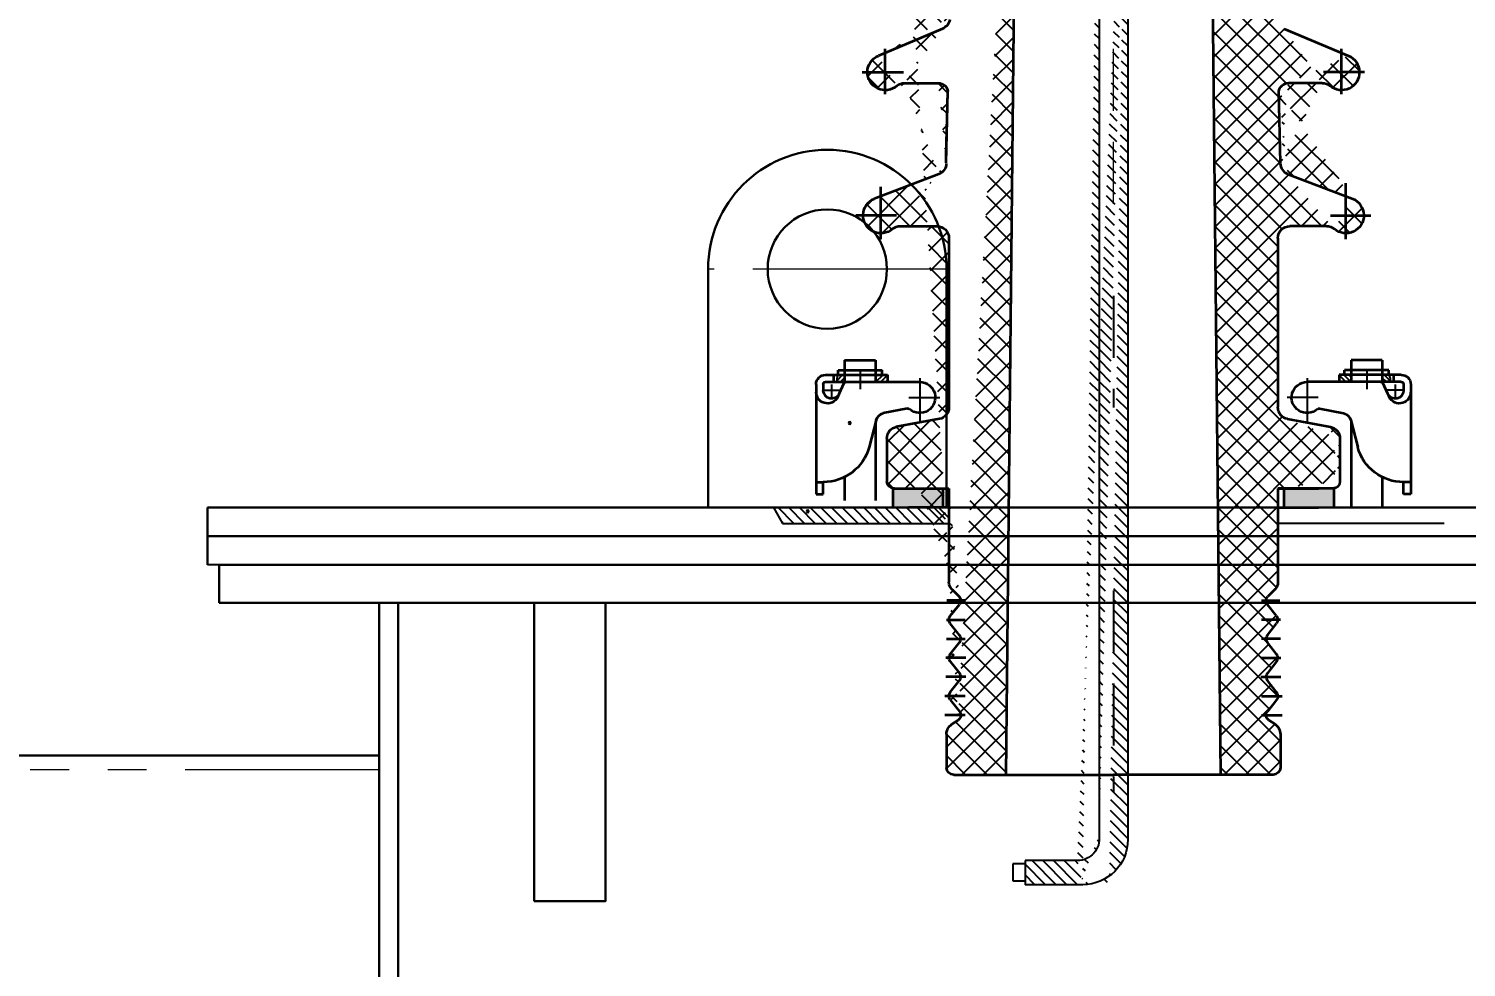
# Model space of a CAD drawing. Header units: millimetres. Extents: x 36873 to 51119, y -3533 to 6541.
# Drawn here: x 40058 to 40661, y 4480 to 4874 of the extents above; entities that cross this region are included whole.
import ezdxf

# ---------------------------------------------------------------- set-up
doc = ezdxf.new("R2010")
doc.units = ezdxf.units.MM
doc.header["$LTSCALE"] = 13
for name, pattern in [('4 点画线', [9, 6.25, -1.25, 0.25, -1.25]), ('CENTER', [50.800000000000004, 31.75, -6.35, 6.35, -6.35]), ('CENTER2', [1.125, 0.75, -0.125, 0.125, -0.125]), ('EB_DASHDOT', [39, 30, -3, 3, -3]), ('JIS_02_2.0', [3, 2, -1]), ('PTHANTOM2', [1.25, 0.625, -0.125, 0.125, -0.125, 0.125, -0.125])]:
    doc.linetypes.add(name, pattern=pattern)
doc.layers.get('0').update_dxf_attribs({"color": 1, "linetype": 'CENTER'})
for name, color, linetype, lineweight in [('CAXA0', 7, 'Continuous', 70), ('CAXA1', 1, 'EB_DASHDOT', 25), ('标注、文本', 3, 'Continuous', 25)]:
    doc.layers.add(name, color=color, linetype=linetype, lineweight=lineweight)
doc.layers.add('标注层', color=210, linetype='Continuous')
doc.styles.get("Standard").update_dxf_attribs({"font": 'gbenor.shx', "bigfont": 'gbcbig.shx'})
doc.dimstyles.new('丁晓菲', dxfattribs={"dimscale": 15, "dimtxt": 3.5, "dimasz": 2.5, "dimexe": 1.5, "dimexo": 0, "dimgap": 0.5, "dimtad": 1, "dimtoh": 1, "dimtxsty": 'Standard', "dimcen": 2.5, "dimclrd": 3, "dimclre": 3, "dimclrt": 2, "dimadec": 0, "dimazin": 0, "dimtfac": 1, "dimtmove": 0, "dimatfit": 2, "dimfxl": 1.5, "dimarcsym": 0})

# ---------------------------------------------------------------- blocks, each defined once
blk = doc.blocks.new('A$C540a756a')
at = {"layer": '标注、文本', "color": 1, "linetype": '4 点画线', "lineweight": 20}
blk.add_line((50.00000000005093, 100.0000000000582), (-49.99999999999272, 100.0000000000291), dxfattribs=at)
at = {"layer": '标注、文本', "color": 0, "linetype": 'CENTER2', "ltscale": 38.86987341633078}
blk.add_line((-50.00000000002183, 1.455191522836685e-10), (50.00000000002183, -1.455191522836685e-10), dxfattribs=at)
at = {"layer": '标注层', "color": 4, "lineweight": 30, "ltscale": 38.86987341633078}
for p, q in [((-49.99999999980355, 100.0001196625526), (-50.00000000002183, 1.455191522836685e-10)), ((50.00000000002183, 2.91038304567337e-11), (50.00000000031287, 100.0000000000582))]:
    blk.add_line(p, q, dxfattribs=at)
blk.add_circle((2.182787284255028e-11, 100.0000000000291), 25, dxfattribs=at)
blk.add_arc((2.182787284255028e-11, 100.0000000000582), 49.9999999999709, 0, 180, dxfattribs=at)
blk = doc.blocks.new('*D1159')
at = {"layer": 'Defpoints', "color": 0}
for p in [(41368.23429506067, 4967.866266688558), (39354.23429506048, 4626.005938227065), (41368.23429506067, 4603.005938227347)]:
    blk.add_point(p, dxfattribs=at)
at = {"layer": '标注、文本', "color": 3, "lineweight": -2}
for p, q in [((39354.23429506048, 4626.005938227065), (39354.23429506048, 4990.366266688558)), ((41368.23429506067, 4603.005938227347), (41368.23429506067, 4990.366266688558)), ((39391.73429506048, 4967.866266688558), (41330.73429506067, 4967.866266688558))]:
    blk.add_line(p, q, dxfattribs=at)
at = {"layer": '标注、文本', "color": 3}
for points in [[(39391.73429506048, 4974.116266688558), (39391.73429506048, 4961.616266688558), (39354.23429506048, 4967.866266688558)], [(41330.73429506067, 4974.116266688558), (41330.73429506067, 4961.616266688558), (41368.23429506067, 4967.866266688558)]]:
    blk.add_solid(points, dxfattribs=at)
at = {"layer": '标注、文本', "color": 2, "insert": (40361.23429506057, 5001.616266688558), "char_height": 52.5, "attachment_point": 5, "bg_fill": 3, "box_fill_scale": 1.1, "bg_fill_color": 256, "bg_fill_true_color": 13158600, "bg_fill_transparency": 0}
blk.add_mtext('2014', dxfattribs=at)
blk = doc.blocks.new('CAXBLOCK6')
at = {"layer": 'CAXA0', "color": 0, "linetype": 'Continuous', "lineweight": 25}
for p, q in [((-41.98596394973987, 95.89985838163689), (-39.66209277257442, 98.22372955880235)), ((-40.54077242900497, 95.22372955881215), (-38.78157660142682, 96.9829253863903)), ((-25.78157660142682, 97.25500332503246), (-24.8128503676471, 98.22372955881218)), ((-25.6915300240875, 95.22372955881214), (-22.69153002408746, 98.22372955881218)), ((-23.57020968052782, 95.22372955881217), (-20.78157660142684, 98.01236263791316)), ((-21.44888933696818, 95.22372955881217), (-20.78157660142684, 95.89104229435351))]:
    blk.add_line(p, q, dxfattribs=at)
blk = doc.blocks.new('A$Cd29922e4')
h = blk.add_hatch()
h.set_pattern_fill('ANSI31', color=256, angle=90, style=0)
h.set_pattern_definition([(135, (1344.446837604512, -1583.050776987264), (-2.245064030267288, -2.245064030267288), [])])
h.paths.add_polyline_path([(0, 69), (0, 142.5679309494735), (6.640202738119115, 138.7592100816037), (6.640202738119115, 69)])
h = blk.add_hatch(color=256)
edge = h.paths.add_edge_path()
edge.add_arc((1.582263526157476, 128.2223704222633), 0.5000000000000113, 0, 360)
h = blk.add_hatch(color=256)
edge = h.paths.add_edge_path()
edge.add_arc((-35.44257500117965, 110.5665277410808), 0.5000000000000113, 0, 360)
h = blk.add_hatch()
h.set_pattern_fill('ANSI37', color=256, scale=2, angle=180, style=0)
h.set_pattern_definition([(135, (372.8419610083802, -528.7037173170247), (4.490128060534576, 4.490128060534577), []), (44.99999999999999, (372.8419610083802, -528.7037173170247), (4.490128060534577, -4.490128060534576), [])])
edge = h.paths.add_edge_path()
edge.add_arc((108.9999999993306, 66.99999999950523), 3.000000000495675, 360, 90, ccw=False)
edge.add_line((111.9999999998254, 45.00000000000728), (111.9999999998254, 66.99999941550777))
edge.add_line((111.9999999998254, 45.00000000000728), (-368.1030708770049, 40.1009676107933))
edge.add_line((89.08333333316114, 65.11807300402143), (90.83834589602338, 67.7638539920008))
edge.add_arc((95.00501256274583, 64.9999999998472), 5.000000000160123, 90.00000000046379, 146.4426902365544, ccw=False)
edge.add_line((95.00501256270945, 70.00000000000728), (108.9999999995343, 70.00000000000728))
edge.add_arc((86.99999999982538, 66.50000000000728), 2.500000000000902, 231.3178277013438, 326.44269805556496, ccw=False)
edge.add_line((80.56249999982538, 68.4515618745063), (85.43749999982538, 64.54843812550826))
edge.add_arc((78.99999999982538, 66.5), 2.500000000000293, 51.31780691419817, 133.6901342143469, ccw=False)
edge.add_line((77.43749999982538, 68.4515618745063), (72.56249947501055, 64.5484377053217))
edge.add_arc((70.99999999982538, 66.50000000000728), 2.500000000000998, 231.3178155774696, 308.6821696936479, ccw=False)
edge.add_line((64.56249999982538, 68.4515618745063), (69.43749999982538, 64.54843812550826))
edge.add_arc((62.99999999982538, 66.5), 2.500000000000068, 51.3178045228546, 128.6822006270677, ccw=False)
edge.add_line((61.43749999982538, 68.4515618745063), (56.56249999982538, 64.54843812550826))
edge.add_arc((54.99999999982538, 66.50000000000728), 2.50000000000118, 231.3177987671374, 308.68217819373933, ccw=False)
edge.add_line((53.43749999982538, 64.54843812550826), (48.56249999982538, 68.4515618745063))
edge.add_arc((46.99999999982538, 66.5), 2.499999999999596, 51.317827187464616, 128.6821923788103, ccw=False)
edge.add_line((45.43749999982538, 68.4515618745063), (40.56249999982538, 64.54843812550826))
edge.add_arc((38.99999999982538, 66.50000000000728), 2.49999999999991, 224.760279210827, 308.68217229866116, ccw=False)
edge.add_line((-8.000000000174623, 69.00000000000728), (31.33333333306655, 69.00000000000728))
edge.add_arc((31.33333333298651, 64.999999999578), 4.00000000042337, 44.76027010717269, 89.99999999874291, ccw=False)
edge.add_line((34.17357001951314, 67.81656804737577), (37.22485207083082, 64.73964497041743))
edge.add_line((-8.000000000174623, 81.45205632918078), (-8.000000000349246, 69))
edge.add_line((-8.000000000174623, 81.45205632918078), (-8.000000000174623, 86))
edge.add_line((-8.000000000174623, 91.99999999990541), (-8.000000000174623, 86))
edge.add_arc((-11.00000000026921, 91.99999999990541), 3.000000000095042, 360, 89.99999999999568, ccw=False)
edge.add_line((-29.00000000009459, 95), (-11.00000000023283, 95))
edge.add_arc((-29.00000000003638, 89.99999999986903), 5.000000000136851, 90, 167.8208770892667, ccw=False)
edge.add_line((-37.14853149677947, 72.94515681214398), (-33.8874641534203, 91.05484318763774))
edge.add_arc((-42.17972236836067, 74.17805608685012), 5.180050405943753, 271.58994424853506, 346.23093284008587, ccw=False)
edge.add_line((-113.0000000003783, 69.00000000000728), (-42.03599564990145, 69.00000000000728))
edge.add_arc((-113.0000000003783, 73.99999999979627), 4.999999999791271, 180.0000000000026, 270.0000000000026, ccw=False)
edge.add_line((-118.0000000001819, 89.37598063427868), (-118.0000000001746, 73.99999999988358))
edge.add_arc((-113.0000515575884, 89.37598063427868), 4.999948442593222, 139.4638227851925, 180.0000000000026, ccw=False)
edge.add_line((-139.7957468163877, 73.20267940871418), (-129.4446158590144, 100.3323683682029))
edge.add_arc((-122.5000000001746, 97.50000000000728), 7.500000000000067, 319.4642321098128, 157.8118607061672, ccw=False)
edge.add_line((-144.5504516776273, 70.09248675586423), (-174.3833864194457, 69.41541533952113))
edge.add_arc((-174.0000000004366, 73.39699980448495), 3.99999999973702, 179.9999999984106, 264.4999509443993, ccw=False)
edge.add_arc((-144.425490721711, 75.09092498729296), 4.999999999393671, 271.4320961854412, 337.81186070601115, ccw=False)
edge.add_line((-178.0000000001746, 87.5592156095081), (-178.0000000001746, 73.39699980459409))
edge.add_arc((-182.5000000001746, 95.68325000000186), 7.499999999999829, 319.46421187198115, 157.167756107877, ccw=False)
edge.add_arc((-173.0000210687285, 87.55921937546373), 4.999978931444957, 139.4640446053953, 180, ccw=False)
edge.add_line((-200.7463914262626, 71.67327528136957), (-189.412336949259, 98.59350736015767))
edge.add_arc((-205.3546160597471, 73.61344685531367), 5.000000000862137, 271.4320961931809, 337.1677561058844, ccw=False)
edge.add_line((-204.6906272462074, 68.65773431885464), (-234.1387565033874, 67.92153108742787))
edge.add_arc((-233.5000000006548, 72.88056225544278), 4.999999999515637, 179.9999999952606, 262.6603321712033, ccw=False)
edge.add_line((-238.5000000001746, 86.7167356548598), (-238.5000000001746, 72.88056225585751))
edge.add_arc((-233.4999466828594, 86.71672591484094), 5.000053317320408, 138.5907726241326, 180.0000000000052, ccw=False)
edge.add_arc((-242.5000000001746, 94.65400000000227), 7.000000000000072, 318.5903406056826, 155.852479386405, ccw=False)
edge.add_line((-261.2114113476127, 70.02827799017541), (-248.8874663835741, 97.51761191520927))
edge.add_arc((-265.7738873355047, 72.07371507222706), 4.999999999672008, 280.2038601967376, 335.8524793876146, ccw=False)
edge.add_line((-264.8881090195428, 67.15279727451707), (-294.5434949079281, 66.46141262730816))
edge.add_arc((-293.5000000004366, 71.35131225566147), 4.999999999733157, 179.9999999987103, 257.9538798664129, ccw=False)
edge.add_line((-298.5000000001746, 85.1875071869581), (-298.5000000001746, 71.35131225577788))
edge.add_arc((-293.5000569417025, 85.18751758877625), 4.999943058478721, 138.589956319164, 180.0000000000052, ccw=False)
edge.add_arc((-302.5000000001746, 93.12475000000268), 7.000000000000118, 318.5904177113951, 155.8524756330329, ccw=False)
edge.add_line((-324.4873537145468, 65.71281615714543), (-356.8035870767344, 64.86056578402349))
edge.add_arc((-325.7738873356284, 70.54446507238026), 4.999999999830101, 284.9103125016581, 335.85247938770726, ccw=False)
edge.add_line((-321.2114113475764, 68.49902799026313), (-308.8874663835741, 95.98836191520968))
edge.add_arc((-355.9999999999491, 67.75093735379778), 3.00000000022367, 180.0000000018021, 254.4628957389213, ccw=False)
edge.add_line((-359.0000000001746, 84.51786380726844), (-359.0000000001673, 67.7509373537032))
edge.add_arc((-353.9999548372944, 84.51786380726844), 5.000045162880497, 140.599746637447, 180, ccw=False)
edge.add_arc((-362.5000000001746, 91.50000000000728), 6.000000000000021, 320.5993977220698, 158.169750816829, ccw=False)
edge.add_line((-408.0000000001746, 25.49999999996362), (-408.0000000001746, 12))
edge.add_line((-408.0000000001746, 12), (-390.5000000001746, 12))
edge.add_line((-390.5000000001746, 12), (-390.5000000001746, 15))
edge.add_line((-390.5000000001746, 15), (-373.0000000001746, 15))
edge.add_line((-373.0000000001746, 15), (-373.0000000001892, 35.10203008430108))
edge.add_arc((-368.0000000002474, 35.10203008430108), 4.999999999936335, 91.1811889123818, 180.0000000000027, ccw=False)
edge.add_arc((-406.0000000001455, 25.49999999997817), 2.000000000029104, 90.00000000021498, 180.0000000002345, ccw=False)
edge.add_line((-406.0000000001528, 27.5), (-402.3833299475154, 27.5))
edge.add_arc((-402.3833299480393, 32.50000000072032), 5.000000000720098, 270.0000000060448, 338.1697508137588, ccw=False)
edge.add_line((-397.7418817742509, 30.64071012090426), (-368.069737808044, 93.731147855171))
for points in [[(-8.000000000174623, 71.5), (-8.000000000174623, 92.5), (0, 92.5), (0, 71.50000000000728)], [(-8.000000000174623, -71.5), (-8.000000000160071, -92.5), (0, -92.5), (0, -71.5)]]:
    blk.add_hatch(color=256).paths.add_polyline_path(points)
h = blk.add_hatch()
h.set_pattern_fill('ANSI31', color=256, angle=90, style=0)
h.set_pattern_definition([(135, (1010.510684268498, -861.9517047508853), (-2.245064030267288, -2.245064030267288), [])])
edge = h.paths.add_edge_path()
edge.add_line((-335.0000000001746, 6.002798393899866), (137.6239704271939, 6.002798393899866))
edge.add_line((-335.0000000001746, -6.00279839389259), (-362.0000000001746, -5.99878412119142))
edge.add_line((-335.0000000001746, 5.997052929335041), (-362.0000000001746, 6.001215878801304))
edge.add_line((-360.0000000001746, 6.000907512177946), (-360.0000000001746, -5.999081474728882))
edge.add_line((157.1464565444039, 1.668020826808061), (157.1464565444039, 13.67361761460779))
edge.add_arc((138.8606502945186, 15.05393203334097), 9.135228363496044, 262.2197057131212, 1.424888497295656e-12)
edge.add_line((-335.0000000001746, -6.00279839389259), (137.6239704271939, -6.00279839389259))
edge.add_arc((139.1603835012793, 12.86574462735007), 18.93099260152124, 265.34483414042, 3.562221243239139e-13)
edge = h.paths.add_edge_path()
edge.add_line((147.99587865801, 15.05393203334097), (147.99587865801, 37.0250409955479))
edge.add_line((147.99587865801, 37.0250409955479), (158.0913761027987, 37.0250409955479))
edge.add_line((158.091376102806, 12.86574462735007), (158.091376102806, 37.02504099554062))
h = blk.add_hatch()
h.set_pattern_fill('ANSI37', color=256, scale=2, angle=180, style=0)
h.set_pattern_definition([(225, (372.8419610083802, 528.703717317032), (4.490128060534576, -4.490128060534577), []), (315, (372.8419610083802, 528.703717317032), (4.490128060534577, 4.490128060534576), [])])
edge = h.paths.add_edge_path()
edge.add_arc((108.9999999993306, -66.99999999949796), 3.000000000495561, 270, 0)
edge.add_line((111.9999999998254, -45), (111.9999999998254, -66.9999994155005))
edge.add_line((111.9999999998254, -45), (-368.1030708770049, -40.10096761078603))
edge.add_line((95.00501256270945, -70), (108.9999999995343, -70))
edge.add_arc((95.00501256274583, -64.99999999983993), 5.000000000159759, 213.5573097633186, 269.999999999583)
edge.add_line((89.08333333316114, -65.11807300401415), (90.83834589605976, -67.7638539919717))
edge.add_arc((86.99999999982538, -66.5), 2.500000000000524, 33.55730194459374, 128.6821722986595)
edge.add_line((80.56249999982538, -68.45156187449902), (85.43749999982538, -64.54843812550098))
edge.add_arc((78.99999999982538, -66.49999999999272), 2.500000000000203, 226.3098657856142, 308.6821930859256)
edge.add_line((77.43749999982538, -68.45156187449902), (72.56249947501783, -64.54843770530715))
edge.add_arc((70.99999999982538, -66.5), 2.500000000000732, 51.317830306426, 128.6821844223374)
edge.add_line((64.56249999982538, -68.45156187449902), (69.43749999982538, -64.54843812550098))
edge.add_arc((62.99999999982538, -66.5), 2.500000000000015, 231.3177993729462, 308.6821954768452)
edge.add_line((61.43749999982538, -68.45156187449902), (56.56249999982538, -64.54843812550098))
edge.add_arc((54.99999999982538, -66.5), 2.500000000001073, 51.31782180615646, 128.6822012332231)
edge.add_line((53.43749999982538, -64.54843812550098), (48.56249999982538, -68.45156187449902))
edge.add_arc((46.99999999982538, -66.5), 2.499999999999791, 231.3178076211581, 308.6821728123783)
edge.add_line((45.43749999982538, -68.45156187449902), (40.56249999982538, -64.5484381254937))
edge.add_arc((38.99999999982538, -66.5), 2.499999999999945, 51.31782770134048, 135.2397207889556)
edge.add_line((34.17357001951314, -67.81656804736849), (37.2248520708381, -64.73964497041015))
edge.add_arc((31.33333333307382, -64.9999999996362), 4.000000000359478, 270, 315.2397298915791)
edge.add_line((-8.000000000174623, -69), (31.33333333307382, -69))
edge.add_line((-8.000000000174623, -86), (-8.000000000174623, -69))
edge.add_line((-8.000000000174623, -83.48896388537833), (-8.000000000174623, -86))
edge.add_line((-8.000000000174623, -91.99999999989814), (-8.000000000174623, -69))
edge.add_arc((-11.00000000026921, -91.99999999989814), 3.000000000095156, 270, 0)
edge.add_line((-29.00000000009459, -95), (-11.00000000022555, -95))
edge.add_arc((-29.00000000003638, -89.99999999986176), 5.000000000136279, 192.1791229106907, 270)
edge.add_line((-37.14853149679402, -72.9451568121367), (-33.88746415341302, -91.05484318763047))
edge.add_arc((-42.03599564983597, -73.99999999979627), 4.99999999979759, 12.17912291028325, 90.00000000083378)
edge.add_line((-113.0000000003783, -69), (-42.03599564990145, -69))
edge.add_arc((-113.0000000003783, -73.999999999789), 4.999999999791157, 90, 180)
edge.add_line((-118.0000000001819, -89.3759806342714), (-118.0000000001746, -73.99999999987631))
edge.add_arc((-113.0000515575884, -89.3759806342714), 4.999948442592824, 180, 220.5361772148302)
edge.add_arc((-122.5000000001746, -97.5), 7.500000000000067, 202.1881392939041, 40.5357678901626)
edge.add_line((-139.7957468163877, -73.2026794087069), (-129.4446158590144, -100.3323683681956))
edge.add_arc((-174.0000000004366, -73.39699980447767), 3.999999999736918, 95.50004905556155, 180.0000000016674)
edge.add_line((-144.5504516776273, -70.09248675585695), (-174.383386419453, -69.41541533951386))
edge.add_arc((-144.425490721711, -75.09092498728569), 4.999999999393522, 22.18813929390403, 88.56790381459679)
edge.add_line((-178.0000000001746, -87.55921560950082), (-178.0000000001746, -73.39699980458681))
edge.add_arc((-182.5000000001746, -95.68324999999459), 7.500000000000038, 202.8322438921974, 40.53578812802802)
edge.add_arc((-173.0000210687285, -87.55921937545645), 4.999978931445185, 180, 220.5359553945977)
edge.add_line((-200.7463914262626, -71.6732752813623), (-189.412336949259, -98.5935073601504))
edge.add_arc((-205.3546160597471, -73.61344685530639), 5.000000000862153, 22.83224389410583, 88.56790380667329)
edge.add_line((-204.6906272462074, -68.65773431884736), (-234.1387565033874, -67.92153108741331))
edge.add_arc((-233.5000000006548, -72.8805622554355), 4.99999999951575, 97.33966782860209, 180.0000000045858)
edge.add_line((-238.5000000001746, -86.71673565485253), (-238.5000000001746, -72.88056225585024))
edge.add_arc((-233.4999466828594, -86.71672591483366), 5.00005331732109, 180, 221.4092273759349)
edge.add_arc((-242.5000000001746, -94.653999999995), 7.000000000000004, 204.1475206138527, 41.4096593939597)
edge.add_line((-261.2114113476127, -70.02827799016814), (-248.8874663835741, -97.517611915202))
edge.add_arc((-265.7738873355047, -72.07371507221978), 4.999999999671812, 24.14752061258865, 79.7961398030685)
edge.add_line((-264.8881090195428, -67.1527972745098), (-294.5434949079281, -66.46141262730089))
edge.add_arc((-293.5000000004366, -71.3513122556542), 4.999999999733109, 102.046120133482, 180.0000000012505)
edge.add_line((-298.5000000001746, -85.18750718695082), (-298.5000000001746, -71.35131225577061))
edge.add_arc((-293.5000569417025, -85.18751758876897), 4.999943058478152, 180, 221.4100436809452)
edge.add_arc((-302.5000000001746, -93.1247499999954), 7.000000000000176, 204.1475243670095, 41.40958228853824)
edge.add_line((-321.2114113475764, -68.49902799025585), (-308.8874663835741, -95.9883619152024))
edge.add_line((-324.4873537145468, -65.71281615713815), (-356.8035870767417, -64.86056578401622))
edge.add_arc((-325.7738873356284, -70.54446507237299), 4.999999999829535, 24.14752061227529, 75.08968749822996)
edge.add_arc((-355.9999999999491, -67.7509373537905), 3.000000000223841, 105.5371042610034, 179.999999998333)
edge.add_line((-359.0000000001746, -84.51786380726116), (-359.0000000001746, -67.75093735369592))
edge.add_arc((-353.9999548372944, -84.51786380726116), 5.000045162880269, 180, 219.4002533622885)
edge.add_arc((-362.5000000001746, -91.5), 6.000000000000063, 201.8302491834656, 39.4006022776392)
edge.add_arc((-368.0000000002474, -35.1020300842938), 4.999999999935312, 180, 268.8188110875736)
edge.add_line((-373.0000000001746, -15), (-373.0000000001892, -35.1020300842938))
edge.add_line((-390.5000000001746, -15), (-373.0000000001746, -15))
edge.add_line((-390.5000000001746, -12), (-390.5000000001746, -15))
edge.add_line((-408.0000000001746, -12), (-390.5000000001746, -12))
edge.add_line((-408.0000000001746, -25.49999999995634), (-408.0000000001746, -12))
edge.add_line((-406.0000000001528, -27.5), (-402.3833299475154, -27.5))
edge.add_arc((-406.000000000131, -25.49999999995634), 2.000000000036835, 180, 270)
edge.add_arc((-402.3833299480393, -32.50000000071304), 5.000000000719972, 21.83024918604946, 89.99999999374688)
edge.add_line((-397.7418817742509, -30.64071012089698), (-368.0697378080367, -93.73114785516373))
for p, q in [((0, 142.5679309494735), (6.640202738119115, 138.7592100816109)), ((0, 69), (0, 142.5679309494735)), ((0, 142.5679309494735), (6.640202738119115, 138.7592100816037)), ((0, 142.5679309494735), (6.640202738119115, 138.7592100816037)), ((6.640202738119115, 138.7592100816037), (6.640202738119115, 69)), ((0, 69), (6.640202738119115, 69)), ((147.99587865801, 15.05393203334097), (147.99587865801, 37.0250409955479)), ((147.99587865801, 37.0250409955479), (158.091376102806, 37.0250409955479)), ((149.3142445412741, 37.0250409955479), (149.3142445412741, 42.17843212070875)), ((149.3142445412741, 42.17843212070875), (156.4958822079643, 42.17843212070875)), ((156.4958822079643, 42.17843212070875), (156.4958822079643, 37.0250409955479)), ((158.091376102806, 12.86574462735007), (158.091376102806, 37.0250409955479)), ((-335.0000000001746, 6.002798393899866), (137.6239704271939, 6.002798393899866)), ((-335.0000000001746, -6.00279839389259), (139.1603835012793, -6.065247974169324)), ((111.9999999998254, -45), (111.9999999998254, -66.9999994155005)), ((0, -69), (6.640202738119115, -69)), ((6.640202738119115, -138.7592100815964), (6.640202738119115, -69))]:
    blk.add_line(p, q)
at = {"lineweight": 35}
for p, q in [((-55.66542231111089, 115.4857672735598), (-57.66542231111089, 115.4857672735598)), ((-57.66542231111089, 115.4857672735598), (-57.66542231111089, 96.95354033129115)), ((-61.74469209215022, 112.7196538024291), (-52.66542231111089, 112.7196538024291)), ((-61.74469209215022, 112.7196538024291), (-61.74469209215022, 99.7196538024291)), ((-12.80485168714222, 112.7196538024291), (-3, 112.7196538024291)), ((-61.74469209215022, 99.7196538024291), (-52.66542231111089, 99.7196538024291)), ((-55.66542231111089, 96.95354033129115), (-57.66542231111089, 96.95354033129115)), ((-36.08361381183204, 99.7196538024291), (-3, 99.7196538024291)), ((-8.000000000174623, 92.5), (-1.746229827404022e-10, 92.5)), ((0, 69), (0, 86)), ((-8.000000000174623, 71.5), (0, 71.50000000000728)), ((-8, -69), (-8.000000000174623, -86)), ((-8.000000000174623, -71.5), (0, -71.5)), ((0, -69), (0, -86)), ((-8.000000000174623, -92.49999999996362), (-1.746229827404022e-10, -92.5)), ((-61.74469209215022, -99.71965380242182), (-52.66542231111089, -99.71965380242182)), ((-61.74469209215022, -112.7196538024218), (-61.74469209215022, -99.71965380242182)), ((-55.66542231111089, -96.95354033128388), (-57.66542231111089, -96.95354033128388)), ((-57.66542231111089, -115.4857672735525), (-57.66542231111089, -96.95354033128388)), ((-36.08361381183204, -99.71965380242182), (0, -99.71965380242182)), ((-61.74469209215022, -112.7196538024218), (-52.66542231111089, -112.7196538024218)), ((-12.80485168714222, -112.7196538024218), (0, -112.7196538024218)), ((-55.66542231111089, -115.4857672735525), (-57.66542231111089, -115.4857672735525))]:
    blk.add_line(p, q, dxfattribs=at)
for centre in [(1.582263526157476, 128.2223704222633), (-35.44257500117965, 110.5665277410808)]:
    blk.add_circle(centre, 0.5000000000000113)
for centre, radius, start in [((138.8606502945186, 15.05393203334097), 9.135228363496157, 262.2197057132694), ((139.1603835012793, 12.86574462735007), 18.93099260152133, 270)]:
    blk.add_arc(centre, radius, start, 0)
at = {"linetype": 'Continuous', "lineweight": 25}
for points in [[(-55.66542231108906, 115.4857672735743), (-55.22681522023049, 115.7504437164462), (-54.22744166518532, 116.1315032612401), (-53.16331585064472, 116.0117688961254), (-52.66542231111089, 115.8614246832149)], [(-55.66542231108906, -115.485767273567), (-55.22681522023049, -115.7504437164389), (-54.22744166518532, -116.1315032612329), (-53.16331585064472, -116.0117688961182), (-52.66542231111089, -115.8614246832076)]]:
    blk.add_open_spline(points, degree=3, knots=[0, 0, 0, 0, 1.547273809145015, 3.118162183419186, 3.118162183419186, 3.118162183419186, 3.118162183419186], dxfattribs=at)
at = {"layer": 'CAXA0', "lineweight": 35}
for p, q in [((-55.66542231111089, 120.7196538023054), (-55.66542231111089, 94.7196538024291)), ((-52.66542231111089, 120.719653802269), (-52.66542231111089, 81.2196538024291)), ((-51.66542231093626, 124.7196538024291), (-5.665422311110888, 124.7196538024291)), ((-51.66542218142422, 121.7196538024291), (-49.16542231111089, 121.7196538024291)), ((-10.66542231111089, 124.7196538024291), (-10.66542231111089, 121.7196538024291)), ((-5.665422311110888, 121.7196538024291), (-10.66542231111089, 121.7196538024291)), ((-5.665422311110888, 124.7196538024291), (-5.665422311110888, 121.7196538024291)), ((-55.66542231106723, 117.4196538024262), (-52.66542231111089, 117.4196538024262)), ((-47.68306936993031, 115.049065567131), (-52.24631453437905, 112.9156002954405)), ((-55.66542231111089, 112.7196538024291), (-52.66542231111089, 112.7196538024291)), ((-200.7463914262626, 71.67327528136957), (-189.412336949259, 98.59350736015767)), ((-200.7463914262626, 71.67327528136957), (-189.412336949259, 98.59350736015767)), ((-139.7957468163877, 73.20267940871418), (-129.4446158590144, 100.3323683682029)), ((-55.66542231111089, 99.7196538024291), (-52.66542231111089, 99.7196538024291)), ((-41.56117616784468, 86.42468357572216), (-39.51784701326687, 96.511635324081)), ((-36.66847021923604, 99.5714346184759), (-25.3104454991917, 102.4498798812201)), ((-55.66542231111089, 94.7196538024291), (-52.66542231111089, 94.7196538024291)), ((-37.1485314968013, 72.94515681214398), (-33.88746415341302, 91.05484318763774)), ((-29.00000000009459, 95), (-11.00000000022555, 95)), ((-28.77717862310965, 95), (-11.00000000022555, 95)), ((-8.000000000174623, 91.99999999990541), (-8.000000000174623, 86)), ((-8.000000000174623, 91.99999999990541), (-8.000000000174623, 69.00000000000728)), ((-178.0000000001746, 87.5592156095081), (-178.0000000001746, 73.39699980459409)), ((-178.0000000001746, 87.5592156095081), (-178.0000000001746, 73.39699980459409)), ((-118.0000000001819, 89.37598063427868), (-118.0000000001746, 73.99999999988358)), ((-147.3005297658165, 70.09248675586423), (-174.383386419453, 69.41541533952113)), ((-144.5504516776273, 70.09248675586423), (-174.383386419453, 69.41541533952113)), ((-113.0000000003783, 69), (-41.70470229603961, 69)), ((-8.000000000174623, 69.00000000000728), (31.33333333307382, 69)), ((34.17357001951314, 67.81656804737577), (37.2248520708381, 64.73964497041743)), ((45.43749999982538, 68.4515618745063), (40.56249999982538, 64.54843812550098)), ((53.43749999982538, 64.54843812550826), (48.56249999982538, 68.4515618745063)), ((61.43749999982538, 68.4515618745063), (56.56249999982538, 64.54843812550826)), ((64.56249999982538, 68.4515618745063), (69.43749999982538, 64.54843812550826)), ((77.43749999982538, 68.4515618745063), (72.56249947501783, 64.54843770531443)), ((80.56249999982538, 68.4515618745063), (85.43749999982538, 64.54843812550826)), ((89.08333333316114, 65.11807300402143), (90.83834589605976, 67.76385399197898)), ((95.00501256270945, 70.00000000000728), (108.9999999995343, 70.00000000000728)), ((111.9999999998254, 66.99999999950523), (111.9999999998254, 0)), ((111.9999999998254, 66.99999941550777), (111.9999999998254, 7.275957614183426e-12)), ((111.9999999998254, 45.00000000000728), (-368.1030708770049, 40.1009676107933)), ((111.9999999998254, -66.9999994155005), (111.9999999998254, 0)), ((111.9999999998254, -45), (-368.1030708770049, -40.10096761078603)), ((34.17357001951314, -67.81656804736849), (37.2248520708381, -64.73964497041015)), ((45.43749999982538, -68.45156187449902), (40.56249999982538, -64.5484381254937)), ((53.43749999982538, -64.54843812550098), (48.56249999982538, -68.45156187449902)), ((61.43749999982538, -68.45156187449902), (56.56249999982538, -64.54843812550098)), ((64.56249999982538, -68.45156187449902), (69.43749999982538, -64.54843812550098)), ((77.43749999982538, -68.45156187449902), (72.56249947501783, -64.54843770530715)), ((80.56249999982538, -68.45156187449902), (85.43749999982538, -64.54843812550098)), ((89.08333333316114, -65.11807300401415), (90.83834589605976, -67.7638539919717)), ((-200.7463914262626, -71.6732752813623), (-189.412336949259, -98.5935073601504)), ((-144.5504516776273, -70.09248675585695), (-174.383386419453, -69.41541533951386)), ((-113.0000000003783, -69), (-42.03599564990145, -69)), ((-8.000000000174623, -86), (-8.000000000174623, -69)), ((-8.000000000174623, -69), (31.33333333307382, -69)), ((-8.000000000174623, -91.99999999989814), (-8.000000000174623, -69)), ((95.00501256270945, -70), (108.9999999995343, -70)), ((-178.0000000001746, -87.55921560950082), (-178.0000000001746, -73.39699980458681)), ((-139.7957468163877, -73.2026794087069), (-129.4446158590144, -100.3323683681956)), ((-118.0000000001819, -89.3759806342714), (-118.0000000001746, -73.99999999987631)), ((-37.14853149679402, -72.9451568121367), (-33.88746415341302, -91.05484318763047)), ((-52.66542231111089, -120.7196538022617), (-52.66542231111089, -81.21965380242182)), ((-8.000000000174623, -83.48896388537833), (-8.000000000174623, -86)), ((-41.56117616784468, -86.42468357571488), (-39.51784701326687, -96.51163532407372)), ((-55.66542231111089, -94.71965380242182), (-52.66542231111089, -94.71965380242182)), ((-55.66542231111089, -120.7196538022981), (-55.66542231111089, -94.71965380242182)), ((-29.00000000009459, -95), (-11.00000000022555, -95)), ((-55.66542231111089, -99.71965380242182), (-52.66542231111089, -99.71965380242182)), ((-36.66847021923604, -99.57143461846863), (-25.3104454991917, -102.4498798812128)), ((-55.66542231111089, -112.7196538024218), (-52.66542231111089, -112.7196538024218)), ((-47.68306936993031, -115.0490655671238), (-52.24631453437905, -112.9156002954333)), ((-55.66542231106723, -117.4196538024189), (-52.66542231111089, -117.4196538024189)), ((-51.66542218142422, -121.7196538024218), (-49.16542231111089, -121.7196538024218)), ((-51.66542231093626, -124.7196538024218), (-5.665422311110888, -124.7196538024218)), ((-10.66542231111089, -124.7196538024218), (-10.66542231111089, -121.7196538024218)), ((-5.665422311110888, -121.7196538024218), (-10.66542231111089, -121.7196538024218)), ((-5.665422311110888, -124.7196538024218), (-5.665422311110888, -121.7196538024218))]:
    blk.add_line(p, q, dxfattribs=at)
for centre, radius, start, end in [((-51.6654223109872, 120.7196538023054), 4.000000000123293, 90, 180), ((-51.66542231108178, 120.7196538024), 1.000000000023874, 90, 180), ((-49.16542231111089, 118.2196538024291), 3.5, 295.0576134668186, 90), ((-48.39603967845323, 119.9096530415773), 4.722487532010636, 284.5738581210232, 89.25785554306417), ((-30.66542231111089, 121.7196547461135), 19.99999999999996, 285.5303535576659, 359.9999972965225), ((-51.66542230982304, 112.1016198128636), 1.000000001287944, 125.5133214054421, 180), ((-182.5000000001746, 95.68325000000186), 7.499999999999901, 319.4642118719719, 157.1677561078025), ((-182.5000000001746, 95.68325000000186), 7.500000000000038, 319.4642118719719, 157.1677561078025), ((-122.5000000001746, 97.5), 7.500000000000067, 319.4642321098374, 157.811860706096), ((-35.59747500328376, 95.71747960433277), 4.000000000485081, 105.5303513787046, 168.5484673747237), ((-173.0000210687285, 87.55921937546373), 4.999978931445185, 139.4640446054023, 180), ((-173.0000210687285, 87.55921937546373), 4.999978931444958, 139.4640877602914, 180.000043154756), ((-113.0000515575884, 89.37598063427868), 4.999948442592824, 139.4638227851698, 180), ((-29.00000000003638, 89.99999999986903), 5.000000000136279, 90, 167.8208770893093), ((-11.00000000026921, 91.99999999991269), 3.000000000094701, 0, 90), ((-11.00000000026921, 91.99999999990541), 3.000000000095156, 0, 90), ((-46.16542231111089, 81.2196538024291), 6.500000000000016, 180, 41.87697055695125), ((-40.58114939818188, 86.22614247121237), 0.9999355176252602, 168.5475917769732, 221.8794111364795), ((-174.0000000004366, 73.39699980447767), 3.999999999736701, 180, 264.4999509461131), ((-174.0000000004366, 73.39699980448495), 3.999999999736918, 179.9999999983325, 264.4999509444382), ((-144.425490721711, 75.09092498729296), 4.999999999393522, 271.4320961854032, 337.811860706096), ((-113.0000000003783, 73.99999999979627), 4.999999999791157, 180, 270), ((-42.03599564983597, 73.99999999980355), 4.99999999979759, 269.9999999991662, 347.8208770897168), ((-205.3432488070248, 73.60415407314576), 4.999999999999804, 278.5759548096515, 337.2154891345831), ((31.33333333307382, 64.99999999964348), 4.000000000359178, 44.76027010724187, 89.99999999874936), ((46.99999999982538, 66.5), 2.499999999999909, 51.31782718762169, 128.682192378842), ((62.99999999982538, 66.5), 2.499999999999935, 51.31780452315493, 128.6822006270538), ((78.99999999982538, 66.5), 2.499999999999929, 51.3178069140745, 133.6901342143858), ((95.00501256274583, 64.9999999998472), 5.000000000159559, 90, 146.44269023606), ((108.9999999993306, 66.99999999950523), 3.000000000495618, 0, 90), ((38.99999999982538, 66.50000000000728), 2.500000000000016, 224.7602792110444, 308.6821722986596), ((54.99999999982538, 66.50000000000728), 2.500000000000696, 231.3177987667769, 308.6821781938435), ((70.99999999982538, 66.50000000000728), 2.500000000000822, 231.3178155776624, 308.6821696935738), ((86.99999999982538, 66.50000000000728), 2.500000000000549, 231.3178277013404, 326.4426980554062), ((38.99999999982538, -66.5), 2.499999999999945, 51.31782770134044, 135.2397207889556), ((54.99999999982538, -66.5), 2.500000000001073, 51.31782180615651, 128.6822012332231), ((70.99999999982538, -66.5), 2.500000000000732, 51.31783030642615, 128.6821844223376), ((86.99999999982538, -66.5), 2.500000000000524, 33.55730194459379, 128.6821722986596), ((-174.0000000004366, -73.39699980447767), 3.999999999736918, 95.5000490555617, 180.0000000016675), ((-144.425490721711, -75.09092498728569), 4.999999999393522, 22.18813929390405, 88.56790381459683), ((-113.0000000003783, -73.999999999789), 4.999999999791157, 90, 180), ((-42.03599564983597, -73.99999999979627), 4.99999999979759, 12.17912291028325, 90.00000000083378), ((31.33333333307382, -64.9999999996362), 4.000000000359478, 270, 315.2397298915791), ((46.99999999982538, -66.5), 2.499999999999791, 231.317807621158, 308.6821728123783), ((62.99999999982538, -66.5), 2.500000000000015, 231.3177993729462, 308.6821954768451), ((78.99999999982538, -66.49999999999272), 2.500000000000203, 226.3098657856142, 308.6821930859255), ((95.00501256274583, -64.99999999983993), 5.000000000159759, 213.5573097633188, 269.9999999995831), ((108.9999999993306, -66.99999999949796), 3.000000000495561, 270, 0), ((-46.16542231111089, -81.21965380242182), 6.500000000000016, 318.1230294430487, 180), ((-173.0000210687285, -87.55921937545645), 4.999978931445185, 180, 220.5359553945977), ((-113.0000515575884, -89.3759806342714), 4.999948442592824, 180, 220.5361772148302), ((-40.58114939818188, -86.2261424712051), 0.9999355176252602, 138.1205888635205, 191.4524082230268), ((-182.5000000001746, -95.68324999999459), 7.500000000000038, 202.8322438921975, 40.53578812802805), ((-122.5000000001746, -97.5), 7.500000000000067, 202.1881392939041, 40.53576789016259), ((-29.00000000003638, -89.99999999986176), 5.000000000136279, 192.1791229106908, 270), ((-11.00000000026921, -91.99999999989814), 3.000000000095156, 270, 0), ((-35.59747500328376, -95.71747960432549), 4.000000000485081, 191.4515326252762, 254.4696486212954), ((-30.66542231111089, -121.7196547461062), 19.99999999999996, 2.703477585908976e-06, 74.46964644233405), ((-51.66542230982304, -112.1016198128564), 1.000000001287944, 180, 234.4866785945579), ((-49.16542231111089, -118.2196538024218), 3.5, 270, 64.94238653318136), ((-48.39603967845323, -119.90965304157), 4.722487532010636, 270.7421444569358, 75.42614187897674), ((-51.6654223109872, -120.7196538022981), 4.000000000123293, 180, 270), ((-51.66542231108178, -120.7196538023927), 1.000000000023874, 180, 270)]:
    blk.add_arc(centre, radius, start, end, dxfattribs=at)
at = {"layer": 'CAXA1'}
for p, q in [((-49.16542231111089, 121.7196538024727), (-49.16542231111089, 114.7196538024291)), ((-51.66542218142422, 118.2196538024291), (-45.66542231111089, 118.2196538024291)), ((-57.64098818908678, 106.2196538024291), (-49.6593938306396, 106.2196538024291)), ((-46.16542231111089, 85.83805313903576), (-46.16542231111089, 72.86506935096259)), ((-54.25764347598306, 81.2196538024291), (-35.78273207137681, 81.2196538024291)), ((-46.16542231111089, -85.83805313902849), (-46.16542231111089, -72.86506935095531)), ((-54.25764347598306, -81.21965380242182), (-35.78273207137681, -81.21965380242182)), ((-57.64098818908678, -106.2196538024218), (-49.6593938306396, -106.2196538024218)), ((-51.66542218142422, -118.2196538024218), (-45.66542231111089, -118.2196538024218)), ((-49.16542231111089, -121.7196538024655), (-49.16542231111089, -114.7196538024218))]:
    blk.add_line(p, q, dxfattribs=at)
at = {"layer": 'CAXA1', "lineweight": 35}
for p, q in [((-182.5000000001746, 105.3580669204312), (-182.5000000001746, 88.10428183166368)), ((-182.5000000001746, 105.3580669204312), (-182.5000000001746, 88.10428183166368)), ((-115.5308455043851, 97.5), (-134.48421583249, 97.5)), ((-112.5308455043851, 97.5), (-131.48421583249, 97.5)), ((-173.3107104241353, 95.68325000000186), (-192.3677925998272, 95.68325000000186)), ((-173.3107104241353, 95.68325000000186), (-192.3677925998272, 95.68325000000186)), ((46.99999999982538, 69.99742364280974), (46.99999999982538, 62.11807300402143)), ((62.99999999982538, 61.87097779899341), (62.99999999982538, 70.27446156930091)), ((78.99999999982538, 62.11807300402143), (78.99999999982538, 70.73619144679105)), ((46.99999999982538, -69.99742364280246), (46.99999999982538, -62.11807300401415)), ((62.99999999982538, -61.87097779898613), (62.99999999982538, -70.27446156929363)), ((78.99999999982538, -62.11807300401415), (78.99999999982538, -70.73619144678378)), ((-182.5000000001746, -105.3580669204239), (-182.5000000001746, -88.10428183165641)), ((-173.3107104241353, -95.68324999999459), (-192.3677925998272, -95.68324999999459)), ((-112.5308455043851, -97.5), (-131.48421583249, -97.5))]:
    blk.add_line(p, q, dxfattribs=at)
at = {"layer": 'CAXA1', "linetype": 'EB_DASHDOT', "lineweight": 35}
for p, q in [((-122.5000000001746, 90.97717979818844), (-122.5000000001746, 108)), ((38.99999999982538, 62.05566974999238), (38.99999999982538, 69.83202571026777)), ((54.99999999982538, 69.99742364280974), (54.99999999982538, 62.11807300402143)), ((70.99999999982538, 61.87097779899341), (70.99999999982538, 70.27446156930091)), ((86.99999999982538, 62.11807300402143), (86.99999999982538, 70.73619144679105)), ((38.99999999982538, -62.0556697499851), (38.99999999982538, -69.8320257102605)), ((54.99999999982538, -69.99742364280246), (54.99999999982538, -62.11807300401415)), ((70.99999999982538, -61.87097779898613), (70.99999999982538, -70.27446156929363)), ((86.99999999982538, -62.11807300401415), (86.99999999982538, -70.73619144678378)), ((-122.5000000001746, -90.97717979818117), (-122.5000000001746, -108)), ((-115.0000000001746, -97.5), (-136.0000000001746, -97.5))]:
    blk.add_line(p, q, dxfattribs=at)
at = {"layer": 'CAXA1', "linetype": 'JIS_02_2.0', "lineweight": 20}
blk.add_line((-127.3311157361532, 0), (-416.575649223596, 0), dxfattribs=at)
at = {"layer": 'CAXA1', "linetype": 'JIS_02_2.0'}
for p, q in [((-88.81257179367822, 0), (-42.00519174281362, 0)), ((34.70192351171863, 0), (119.382053277157, 7.275957614183426e-12))]:
    blk.add_line(p, q, dxfattribs=at)
at = {"layer": '标注、文本', "color": 0, "linetype": 'CENTER2', "ltscale": 38.86987341633078}
blk.add_line((0, 69), (0, -69), dxfattribs=at)
at = {"xscale": -1, "rotation": 90}
blk.add_blockref('CAXBLOCK6', (42.55830724770203, 73.93807720099721), dxfattribs=at)
at = {"rotation": 90}
blk.add_blockref('CAXBLOCK6', (42.55830724770203, -73.93807720098994), dxfattribs=at)

msp = doc.modelspace()

# ---------------------------------------------------------------- linework, layer by layer
at = {"layer": '标注、文本', "color": 0, "linetype": 'CENTER2', "ltscale": 38.86987341633078}
msp.add_line((40138.23429505755, 4649.005938227347), (40133.23429505755, 4649.005938227347), dxfattribs=at)
at = {"layer": '标注、文本', "color": 4, "lineweight": 30, "ltscale": 38.86987341633078}
for p, q in [((42598.23429505755, 4649.005938227347), (40138.23429505755, 4649.005938227347)), ((40138.23429505755, 4649.005938227347), (40138.23429505755, 4633.005938227347)), ((40138.23429505755, 4633.005938227347), (42598.23429505755, 4633.005938227347)), ((40205.23429506067, 2381.005938227347), (40205.23429506065, 4633.005938227347)), ((40213.23429506067, 2381.005938227347), (40213.23429506065, 4633.005938227347)), ((40205.23429506065, 4569.005938227347), (39366.23429506048, 4569.005938227347))]:
    msp.add_line(p, q, dxfattribs=at)
at = {"layer": '标注、文本', "color": 6, "linetype": 'PTHANTOM2', "lineweight": 0, "ltscale": 10}
msp.add_line((40205.23429506065, 4563.00593822737), (39366.23429506048, 4563.005938227367), dxfattribs=at)
at = {"layer": '标注、文本', "color": 4, "lineweight": 30, "ltscale": 38.86987341633078}
msp.add_lwpolyline([(40270.23530409898, 4508.005938227347), (40300.23530409898, 4508.005938227347), (40300.23530409898, 4633.005938227347), (40270.23530409898, 4633.005938227347)], close=True, dxfattribs=at)
at = {"layer": '标注层', "color": 4, "lineweight": 30, "ltscale": 38.86987341633078}
for p, q in [((40133.23429505755, 4673.005938227347), (42603.23429504923, 4673.005938227347)), ((40133.23429505755, 4649.005938227347), (40133.23429505755, 4673.005938227347)), ((40133.23429505755, 4661.005938227347), (42603.23429505173, 4661.005938227347))]:
    msp.add_line(p, q, dxfattribs=at)

# ---------------------------------------------------------------- block references
at = {"layer": '标注、文本', "color": 0, "linetype": 'CENTER2', "ltscale": 38.86987341633078}
msp.add_blockref('A$C540a756a', (40393.2337566433, 4673.005938227347), dxfattribs=at)

# ---------------------------------------------------------------- next in the draw order: dimensions: what is measured, and where the dimension line sits
at = {"layer": '标注、文本', "color": 0}
dim = msp.add_linear_dim(base=(41368.23429506067, 4967.866266688558), p1=(39354.23429506048, 4626.005938227065), p2=(41368.23429506067, 4603.005938227347), dimstyle='丁晓菲', override={"dimtfill": 1, "dimarcsym": 1}, dxfattribs=at)
dim.commit()
dim.dimension.update_dxf_attribs({"geometry": '*D1159', "text_midpoint": (40361.23429506057, 5001.616266688558)})

# ---------------------------------------------------------------- next in the draw order: block references
at = {"layer": '标注、文本', "color": 0, "linetype": 'CENTER2', "ltscale": 38.86987341633078, "xscale": -1, "rotation": 90}
msp.add_blockref('A$Cd29922e4', (40513.23760669532, 4673.005938227347), dxfattribs=at)

doc.saveas('drawing.dxf')
